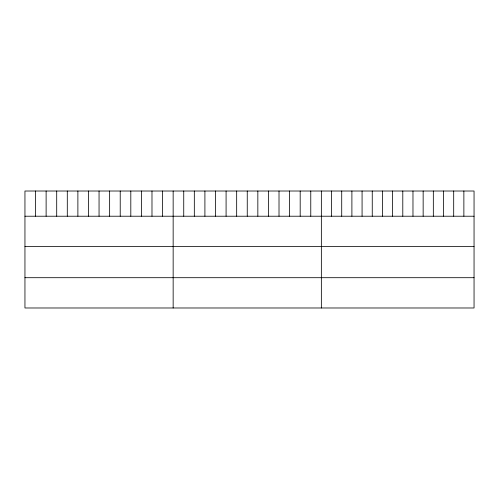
<?xml version="1.0" encoding="UTF-8"?>
<svg xmlns="http://www.w3.org/2000/svg" width="499" height="499" viewBox="0 0 499 499"><rect width="100%" height="100%" fill="white"/><g stroke="black" fill="none" stroke-linecap="round" stroke-linejoin="round"><path stroke-width="0.75" d="M474.05 216.217L474.05 307.983L24.95 307.983L24.95 191.017L474.05 191.017L474.05 216.217L24.95 216.217M24.95 246.5L474.05 246.5M24.95 277.7L474.05 277.7M463.87 191.017L463.87 216.217M453.691 191.017L453.691 216.217M443.511 191.017L443.511 216.217M433.332 191.017L433.332 216.217M423.152 191.017L423.152 216.217M412.972 191.017L412.972 216.217M402.793 191.017L402.793 216.217M392.613 191.017L392.613 216.217M382.434 191.017L382.434 216.217M372.254 191.017L372.254 216.217M362.074 191.017L362.074 216.217M351.895 191.017L351.895 216.217M341.715 191.017L341.715 216.217M331.536 191.017L331.536 216.217M321.356 191.017L321.356 307.983M310.771 191.017L310.771 216.217M300.186 191.017L300.186 216.217M289.601 191.017L289.601 216.217M279.01 191.017L279.01 216.217M268.425 191.017L268.425 216.217M257.84 191.017L257.84 216.217M247.255 191.017L247.255 216.217M236.669 191.017L236.669 216.217M226.084 191.017L226.084 216.217M215.499 191.017L215.499 216.217M204.908 191.017L204.908 216.217M194.323 191.017L194.323 216.217M183.738 191.017L183.738 216.217M173.153 191.017L173.153 307.983M162.568 191.017L162.568 216.217M151.983 191.017L151.983 216.217M141.398 191.017L141.398 216.217M130.807 191.017L130.807 216.217M120.222 191.017L120.222 216.217M109.637 191.017L109.637 216.217M99.052 191.017L99.052 216.217M88.466 191.017L88.466 216.217M77.881 191.017L77.881 216.217M67.296 191.017L67.296 216.217M56.705 191.017L56.705 216.217M46.12 191.017L46.12 216.217M35.535 191.017L35.535 216.217"/></g></svg>
